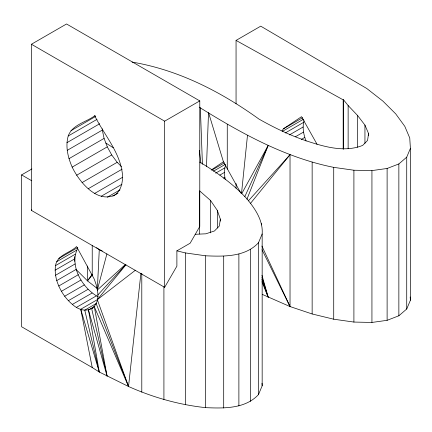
<?xml version="1.0" encoding="UTF-8"?>
<svg xmlns="http://www.w3.org/2000/svg" width="432" height="432" viewBox="0 0 432 432"><rect width="100%" height="100%" fill="white"/><g stroke="black" fill="none" stroke-linecap="round" stroke-linejoin="round"><path stroke-width="0.65" d="M74.655 261.328L74.655 256.603M97.357 288.571L87.485 280.849L87.485 265.999M199.795 162.14C217.193 172.514 233.815 184.399 247.487 199.454C255.415 209.309 263.191 220.72 262.165 233.971L262.165 385.819L258.493 394.583C245.192 408.98 223.727 408.407 205.67 407.651L205.675 255.803L185.485 252.941L176.888 250.857L176.888 266.15L164.657 287.329L31.423 210.406L31.423 44.248L66.544 23.976L199.778 100.899L199.778 226.503L190.134 243.211L176.888 250.857M210.535 232.864L210.535 200.47L199.579 190.841L199.579 234.036M217.345 228.004L217.345 210.454L210.535 200.47M220.315 221.103L220.315 219.078L217.345 210.454M236.056 188.212L236.056 183.487M236.056 103.853L236.056 40.414L260.739 26.163L366.784 88.501L382.887 101.104L395.723 113.875L404.789 126.328L409.747 137.981L410.4 148.392L410.4 300.24L406.723 309.004L398.86 315.781L387.115 320.323L371.936 322.445L353.905 322.067L333.72 319.205L312.147 313.972L290.029 306.563L262.283 294.386M258.493 394.583L258.493 242.735L262.165 233.971M261.511 224.915L261.511 223.565M333.72 319.205L333.72 167.362C284.996 157.588 241.007 133.18 199.249 107.212M343.181 149.121L343.181 99.851L236.056 40.414M343.559 149.089L343.559 99.824L343.181 99.851M348.138 148.732L348.138 105.538L343.559 99.824M353.905 322.067L353.905 170.224L333.72 167.362M357.626 147.269L357.626 115.549L348.138 105.538M368.545 135.524L368.545 133.499L364.943 125.096L357.626 115.549M371.936 322.445L371.936 170.597L387.115 168.475L398.86 163.939L406.723 157.156L410.4 148.392M387.115 320.323L387.115 168.475M398.86 315.781L398.86 163.939M406.723 309.004L406.723 157.156M206.474 166.693L208.532 112.536L223.42 161.779L240.77 193.034M125.55 264.346L97.319 290.012L96.158 284.634L94.279 279.158L76.561 246.564C69.984 253.049 56.981 254.961 55.544 265.594C54.729 270.621 55.415 275.724 56.765 280.595C59.648 289.769 64.984 298.215 72.382 304.414C85.946 316.667 101.218 307.93 97.319 290.012L99.284 249.583L96.568 247.693M225.218 179.307C224.251 174.636 224.051 169.619 225.661 165.067M306.05 141.048C303.62 134.665 302.108 127.429 304.052 120.733M98.059 296.757C82.377 288.263 68.909 265.583 77.701 248.243M241.499 193.531L247.487 135.346M140.913 273.326L128.525 386.489C152.955 397.429 179.032 404.806 205.67 407.651M220.315 219.078L219.337 226.012L214.445 230.985L205.832 233.809L195.161 234.306M368.545 133.499L367.567 140.427L362.68 145.4C344.812 152.636 324.956 146.934 307.492 141.242C290.558 135.621 274.444 127.84 258.935 119.059C221.092 91.805 178.448 69.871 132.1 62.095M117.979 193.142C99.106 206.161 79.601 182.606 72.171 167.119C67.959 157.426 65.232 146.426 68.213 135.988C72.338 124.448 86.368 122.24 95.159 115.474M97.319 290.012L106.898 253.881M246.937 199.282L268.202 145.417L241.753 193.612M244.847 196.549L268.202 145.417M31.423 210.406L31.784 209.774M282.02 130.945L283.365 128.839L301.536 116.678L317.066 144.304M76.081 269.492L87.485 280.849L92.21 274.336M250.214 203.72L290.029 154.715L290.029 306.563L262.003 249.674M87.485 280.849L92.167 275.103M31.898 168.955L21.6 174.901L21.6 326.749L92.227 367.524L99.284 372.017L128.525 386.489L97.319 299.668L125.96 264.773M248.297 200.945L290.029 154.715M97.713 295.094L125.804 264.6M205.675 255.803C223.727 256.565 245.192 257.137 258.493 242.735M97.319 299.668L135.443 270.205M211.216 170.008L223.42 161.779M112.801 196.133C120.841 192.429 122.936 182.812 122.477 174.739C120.377 152.453 104.225 135.081 94.705 115.733M70.956 130.702L95.71 116.413M68.213 135.988L97 119.367M66.933 142.668L99.749 123.719M67.192 150.374L102.308 130.097L102.265 128.812M68.969 158.679L104.09 138.402L102.308 130.097M72.171 167.119L107.287 146.848L104.09 138.402M31.423 44.248L164.657 121.171L199.778 100.899M76.615 175.241L111.731 154.964L117.18 162.313L121.43 166.579M82.058 182.585L117.18 162.313M88.204 188.752L122.17 169.139M94.705 193.396L122.342 177.439M101.212 196.263L121.937 184.297M107.352 197.192L120.02 189.88M58.747 258.52L77.787 247.525M211.923 170.084L224.462 162.842M283.365 128.839L302.621 117.72M56.765 261.657L76.372 250.333M213.403 171.223L225.423 164.284M282.485 131.339L303.604 119.146M55.544 265.594L75.152 254.275M215.649 173.156L224.829 167.859M285.244 132.975L303.534 122.418M55.134 270.184L74.736 258.865M219.845 175.09L224.44 172.438M289.402 134.93L303.129 127.003M55.544 275.249L75.152 263.93M223.684 178.173L224.829 177.514M295.537 136.69L303.534 132.073M56.765 280.595L76.372 269.271M301.32 139.401L304.744 137.425M58.747 286.016L78.365 274.687M61.409 291.303L81.038 279.974M64.66 296.255L84.299 284.915M68.364 300.683L88.025 289.332M72.382 304.414L92.059 293.053M76.561 307.303L96.26 295.931M92.227 367.524L80.746 309.242L97.562 299.533M96.374 303.453L84.764 310.154L99.284 372.017L88.468 310.003L94.856 306.315M92.88 308.129L91.714 308.804L107.066 376.088L88.468 310.003M353.905 170.224L371.936 170.597M99.284 249.583L102.276 250.987M21.6 174.901L31.784 180.781M105.867 143.046L113.254 147.755M107.287 146.848L111.731 154.964M261.895 246.046L290.029 306.563M261.954 281.729L268.202 297.265L261.965 275.297M96.158 303.572L128.525 386.489L94.279 306.65L107.066 376.088M261.905 279.482L268.202 297.265L261.97 277.42M80.746 309.242L99.284 372.017M199.357 150.358L200.902 163.064M410.195 296.984L410.4 300.24M262.003 383.216L262.165 385.819M200.351 107.806L202.43 164.306M364.943 125.096L364.943 143.316M312.147 162.124L312.147 313.972M250.63 249.518L250.63 401.366M238.885 254.059L238.885 405.902M227.264 124.249L227.264 169.182M223.7 256.181L223.7 408.024M185.485 252.941L185.485 404.789M164.657 121.171L164.657 287.329M163.917 286.902L163.917 399.551M141.793 273.391L141.793 392.143M92.227 245.333L92.227 275.162"/></g></svg>
